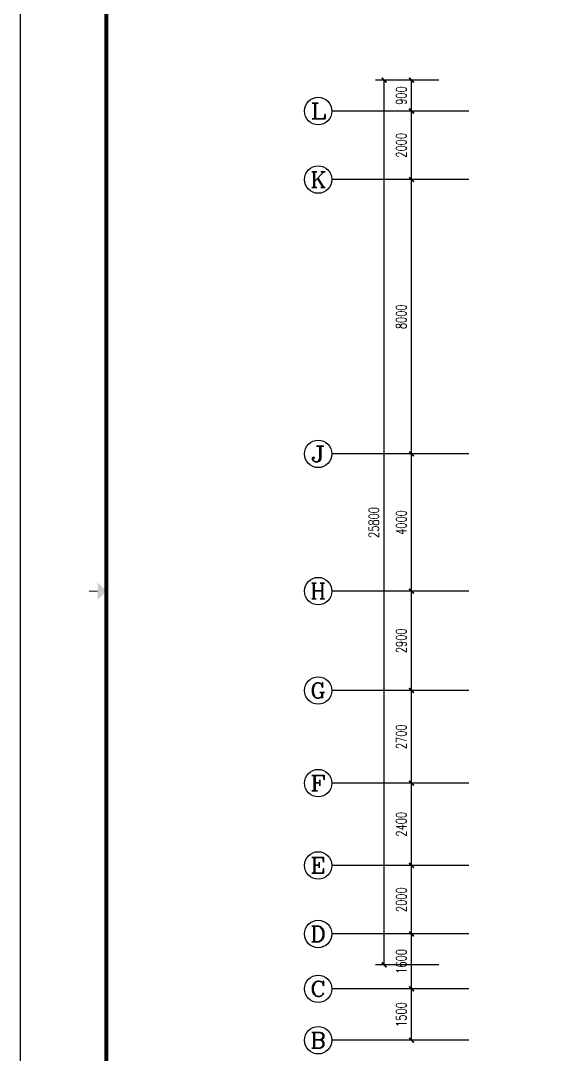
# Model space of a CAD drawing. Extents: x 190999 to 834799, y -200814 to 215286.
# Drawn here: x 428799 to 444499, y -67874 to -37728 of the extents above; entities that cross this region are included whole.
import ezdxf
from ezdxf.enums import TextEntityAlignment as Align

# ---------------------------------------------------------------- set-up
doc = ezdxf.new("R2010")
doc.units = 0
doc.header["$LTSCALE"] = 1000
doc.header["$MEASUREMENT"] = 0
for name, color, linetype in [('AXIS', 3, 'Continuous'), ('AXIS_TEXT', 7, 'Continuous'), ('图框', 189, 'Continuous')]:
    doc.layers.add(name, color=color, linetype=linetype)
doc.styles.add('_TCH_AXIS', font='COMPLEX', dxfattribs={"bigfont": 'GBCBIG'})
doc.styles.add('COMPLEX', font='COMPLEX')
doc.styles.add('DIM_FONT', font='SIMPLEX', dxfattribs={"width": 0.7, "bigfont": 'GBCBIG'})
doc.dimstyles.new('DIMN', dxfattribs={"dimtxt": 300, "dimasz": 100, "dimexe": 250, "dimexo": 300, "dimgap": 150, "dimtad": 1, "dimdec": 0, "dimzin": 0, "dimdsep": 46, "dimtxsty": 'DIM_FONT', "dimblk": 'ARCHTICK', "dimcen": 0.09, "dimclrt": 7, "dimazin": 2, "dimtfac": 1, "dimtdec": 0, "dimtix": 1, "dimtmove": 2, "dimatfit": 3, "dimfxl": 0, "dimtolj": 1, "dimtzin": 0, "dimarcsym": 0})

# ---------------------------------------------------------------- blocks, each defined once
blk = doc.blocks.new('TJAD_TK_A0')
at = {"layer": '图框'}
for p, q in [((973, -441.7), (973, 399.3)), ((2162, -441.7), (2162, 399.3))]:
    blk.add_line(p, q, dxfattribs=at)
at = {"layer": '图框', "const_width": 1.2}
blk.add_lwpolyline([(2152, -431.7), (2152, 389.3), (998, 389.3), (998, -431.7)], close=True, dxfattribs=at)
at = {"layer": '图框', "const_width": 0.3}
blk.add_lwpolyline([(995.5, -21.2), (993, -21.2)], dxfattribs=at)
at = {"layer": '图框'}
blk.add_solid([(995.5, -23.7), (995.5, -18.7), (998, -21.2)], dxfattribs=at)
blk = doc.blocks.new('_ArchTick')
at = {"const_width": 0.5}
blk.add_lwpolyline([(-0.7, -0.7), (0.7, 0.7)], dxfattribs=at)
blk = doc.blocks.new('*D1470')
at = {"layer": 'AXIS', "color": 0, "lineweight": -2}
for p, q in [((441006, -39464), (439962, -39464)), ((440212, -40364), (440212, -39464)), ((441006, -40364), (439962, -40364))]:
    blk.add_line(p, q, dxfattribs=at)
at = {"layer": 'Defpoints', "color": 0}
for p in [(440212, -39464), (441306, -39464), (441306, -40364)]:
    blk.add_point(p, dxfattribs=at)
at = {"layer": 'AXIS', "color": 0, "lineweight": -2, "xscale": 100, "yscale": 100, "zscale": 100}
for p, rotation in [((440212, -39464), 90), ((440212, -40364), 270)]:
    blk.add_blockref('_ArchTick', p, dxfattribs=dict(at, rotation=rotation))
at = {"layer": 'AXIS', "color": 7, "insert": (439912, -39914), "char_height": 300, "attachment_point": 5, "rotation": 90, "style": 'DIM_FONT'}
blk.add_mtext('\\A1;900', dxfattribs=at)
blk = doc.blocks.new('*D1471')
at = {"layer": 'AXIS', "color": 0, "lineweight": -2}
for p, q in [((441006, -40364), (439962, -40364)), ((440212, -42364), (440212, -40364)), ((441006, -42364), (439962, -42364))]:
    blk.add_line(p, q, dxfattribs=at)
at = {"layer": 'Defpoints', "color": 0}
for p in [(440212, -40364), (441306, -40364), (441306, -42364)]:
    blk.add_point(p, dxfattribs=at)
at = {"layer": 'AXIS', "color": 0, "lineweight": -2, "xscale": 100, "yscale": 100, "zscale": 100}
for p, rotation in [((440212, -40364), 90), ((440212, -42364), 270)]:
    blk.add_blockref('_ArchTick', p, dxfattribs=dict(at, rotation=rotation))
at = {"layer": 'AXIS', "color": 7, "insert": (439912, -41364), "char_height": 300, "attachment_point": 5, "rotation": 90, "style": 'DIM_FONT'}
blk.add_mtext('\\A1;2000', dxfattribs=at)
blk = doc.blocks.new('*D1472')
at = {"layer": 'AXIS', "color": 0, "lineweight": -2}
for p, q in [((441006, -42364), (439962, -42364)), ((440212, -50364), (440212, -42364)), ((441006, -50364), (439962, -50364))]:
    blk.add_line(p, q, dxfattribs=at)
at = {"layer": 'Defpoints', "color": 0}
for p in [(440212, -42364), (441306, -42364), (441306, -50364)]:
    blk.add_point(p, dxfattribs=at)
at = {"layer": 'AXIS', "color": 0, "lineweight": -2, "xscale": 100, "yscale": 100, "zscale": 100}
for p, rotation in [((440212, -42364), 90), ((440212, -50364), 270)]:
    blk.add_blockref('_ArchTick', p, dxfattribs=dict(at, rotation=rotation))
at = {"layer": 'AXIS', "color": 7, "insert": (439912, -46364), "char_height": 300, "attachment_point": 5, "rotation": 90, "style": 'DIM_FONT'}
blk.add_mtext('\\A1;8000', dxfattribs=at)
blk = doc.blocks.new('*D1473')
at = {"layer": 'AXIS', "color": 0, "lineweight": -2}
for p, q in [((441006, -50364), (439962, -50364)), ((440212, -54364), (440212, -50364)), ((441006, -54364), (439962, -54364))]:
    blk.add_line(p, q, dxfattribs=at)
at = {"layer": 'Defpoints', "color": 0}
for p in [(440212, -50364), (441306, -50364), (441306, -54364)]:
    blk.add_point(p, dxfattribs=at)
at = {"layer": 'AXIS', "color": 0, "lineweight": -2, "xscale": 100, "yscale": 100, "zscale": 100}
for p, rotation in [((440212, -50364), 90), ((440212, -54364), 270)]:
    blk.add_blockref('_ArchTick', p, dxfattribs=dict(at, rotation=rotation))
at = {"layer": 'AXIS', "color": 7, "insert": (439912, -52364), "char_height": 300, "attachment_point": 5, "rotation": 90, "style": 'DIM_FONT'}
blk.add_mtext('\\A1;4000', dxfattribs=at)
blk = doc.blocks.new('*D1474')
at = {"layer": 'AXIS', "color": 0, "lineweight": -2}
for p, q in [((441006, -54364), (439962, -54364)), ((440212, -57264), (440212, -54364)), ((441006, -57264), (439962, -57264))]:
    blk.add_line(p, q, dxfattribs=at)
at = {"layer": 'Defpoints', "color": 0}
for p in [(440212, -54364), (441306, -54364), (441306, -57264)]:
    blk.add_point(p, dxfattribs=at)
at = {"layer": 'AXIS', "color": 0, "lineweight": -2, "xscale": 100, "yscale": 100, "zscale": 100}
for p, rotation in [((440212, -54364), 90), ((440212, -57264), 270)]:
    blk.add_blockref('_ArchTick', p, dxfattribs=dict(at, rotation=rotation))
at = {"layer": 'AXIS', "color": 7, "insert": (439912, -55814), "char_height": 300, "attachment_point": 5, "rotation": 90, "style": 'DIM_FONT'}
blk.add_mtext('\\A1;2900', dxfattribs=at)
blk = doc.blocks.new('*D1475')
at = {"layer": 'AXIS', "color": 0, "lineweight": -2}
for p, q in [((441006, -57264), (439962, -57264)), ((440212, -59964), (440212, -57264)), ((441006, -59964), (439962, -59964))]:
    blk.add_line(p, q, dxfattribs=at)
at = {"layer": 'Defpoints', "color": 0}
for p in [(440212, -57264), (441306, -57264), (441306, -59964)]:
    blk.add_point(p, dxfattribs=at)
at = {"layer": 'AXIS', "color": 0, "lineweight": -2, "xscale": 100, "yscale": 100, "zscale": 100}
for p, rotation in [((440212, -57264), 90), ((440212, -59964), 270)]:
    blk.add_blockref('_ArchTick', p, dxfattribs=dict(at, rotation=rotation))
at = {"layer": 'AXIS', "color": 7, "insert": (439912, -58614), "char_height": 300, "attachment_point": 5, "rotation": 90, "style": 'DIM_FONT'}
blk.add_mtext('\\A1;2700', dxfattribs=at)
blk = doc.blocks.new('*D1476')
at = {"layer": 'AXIS', "color": 0, "lineweight": -2}
for p, q in [((441006, -59964), (439962, -59964)), ((440212, -62364), (440212, -59964)), ((441006, -62364), (439962, -62364))]:
    blk.add_line(p, q, dxfattribs=at)
at = {"layer": 'Defpoints', "color": 0}
for p in [(440212, -59964), (441306, -59964), (441306, -62364)]:
    blk.add_point(p, dxfattribs=at)
at = {"layer": 'AXIS', "color": 0, "lineweight": -2, "xscale": 100, "yscale": 100, "zscale": 100}
for p, rotation in [((440212, -59964), 90), ((440212, -62364), 270)]:
    blk.add_blockref('_ArchTick', p, dxfattribs=dict(at, rotation=rotation))
at = {"layer": 'AXIS', "color": 7, "insert": (439912, -61164), "char_height": 300, "attachment_point": 5, "rotation": 90, "style": 'DIM_FONT'}
blk.add_mtext('\\A1;2400', dxfattribs=at)
blk = doc.blocks.new('*D1477')
at = {"layer": 'AXIS', "color": 0, "lineweight": -2}
for p, q in [((441006, -62364), (439962, -62364)), ((440212, -64364), (440212, -62364)), ((441006, -64364), (439962, -64364))]:
    blk.add_line(p, q, dxfattribs=at)
at = {"layer": 'Defpoints', "color": 0}
for p in [(440212, -62364), (441306, -62364), (441306, -64364)]:
    blk.add_point(p, dxfattribs=at)
at = {"layer": 'AXIS', "color": 0, "lineweight": -2, "xscale": 100, "yscale": 100, "zscale": 100}
for p, rotation in [((440212, -62364), 90), ((440212, -64364), 270)]:
    blk.add_blockref('_ArchTick', p, dxfattribs=dict(at, rotation=rotation))
at = {"layer": 'AXIS', "color": 7, "insert": (439912, -63364), "char_height": 300, "attachment_point": 5, "rotation": 90, "style": 'DIM_FONT'}
blk.add_mtext('\\A1;2000', dxfattribs=at)
blk = doc.blocks.new('*D1478')
at = {"layer": 'AXIS', "color": 0, "lineweight": -2}
for p, q in [((441006, -64364), (439962, -64364)), ((440212, -65964), (440212, -64364)), ((441006, -65964), (439962, -65964))]:
    blk.add_line(p, q, dxfattribs=at)
at = {"layer": 'Defpoints', "color": 0}
for p in [(440212, -64364), (441306, -64364), (441306, -65964)]:
    blk.add_point(p, dxfattribs=at)
at = {"layer": 'AXIS', "color": 0, "lineweight": -2, "xscale": 100, "yscale": 100, "zscale": 100}
for p, rotation in [((440212, -64364), 90), ((440212, -65964), 270)]:
    blk.add_blockref('_ArchTick', p, dxfattribs=dict(at, rotation=rotation))
at = {"layer": 'AXIS', "color": 7, "insert": (439912, -65164), "char_height": 300, "attachment_point": 5, "rotation": 90, "style": 'DIM_FONT'}
blk.add_mtext('\\A1;1600', dxfattribs=at)
blk = doc.blocks.new('*D1479')
at = {"layer": 'AXIS', "color": 0, "lineweight": -2}
for p, q in [((441006, -65964), (439962, -65964)), ((440212, -67464), (440212, -65964)), ((441006, -67464), (439962, -67464))]:
    blk.add_line(p, q, dxfattribs=at)
at = {"layer": 'Defpoints', "color": 0}
for p in [(440212, -65964), (441306, -65964), (441306, -67464)]:
    blk.add_point(p, dxfattribs=at)
at = {"layer": 'AXIS', "color": 0, "lineweight": -2, "xscale": 100, "yscale": 100, "zscale": 100}
for p, rotation in [((440212, -65964), 90), ((440212, -67464), 270)]:
    blk.add_blockref('_ArchTick', p, dxfattribs=dict(at, rotation=rotation))
at = {"layer": 'AXIS', "color": 7, "insert": (439912, -66714), "char_height": 300, "attachment_point": 5, "rotation": 90, "style": 'DIM_FONT'}
blk.add_mtext('\\A1;1500', dxfattribs=at)
blk = doc.blocks.new('*D1480')
at = {"layer": 'AXIS', "color": 0, "lineweight": -2}
for p, q in [((441006, -39464), (439162, -39464)), ((439412, -65264), (439412, -39464)), ((441006, -65264), (439162, -65264))]:
    blk.add_line(p, q, dxfattribs=at)
at = {"layer": 'Defpoints', "color": 0}
for p in [(439412, -39464), (441306, -39464), (441306, -65264)]:
    blk.add_point(p, dxfattribs=at)
at = {"layer": 'AXIS', "color": 0, "lineweight": -2, "xscale": 100, "yscale": 100, "zscale": 100}
for p, rotation in [((439412, -39464), 90), ((439412, -65264), 270)]:
    blk.add_blockref('_ArchTick', p, dxfattribs=dict(at, rotation=rotation))
at = {"layer": 'AXIS', "color": 7, "insert": (439112, -52364), "char_height": 300, "attachment_point": 5, "rotation": 90, "style": 'DIM_FONT'}
blk.add_mtext('\\A1;25800', dxfattribs=at)
blk = doc.blocks.new('_AXISO')
blk.add_circle((0, 0), 0.5)
at = {"layer": 'AXIS_TEXT', "style": 'COMPLEX', "width": 1.041667}
blk.add_attdef('A', text='', height=0.56, dxfattribs=at).set_placement((-0.25, -0.28), (0.25, -0.28), align=Align.FIT)

msp = doc.modelspace()

# ---------------------------------------------------------------- linework, layer by layer
at = {"layer": 'AXIS'}
for p, q in [((441884.6, -40363.5), (437884.6, -40363.5)), ((441884.6, -42363.5), (437884.6, -42363.5)), ((441884.6, -50363.5), (437884.6, -50363.5)), ((441884.6, -54363.5), (437884.6, -54363.5)), ((441884.6, -57263.5), (437884.6, -57263.5)), ((441884.6, -59963.5), (437884.6, -59963.5)), ((441884.6, -62363.5), (437884.6, -62363.5)), ((441884.6, -64363.5), (437884.6, -64363.5)), ((441884.6, -65963.5), (437884.6, -65963.5)), ((441884.6, -67463.5), (437884.6, -67463.5))]:
    msp.add_line(p, q, dxfattribs=at)

# ---------------------------------------------------------------- block references
ref = msp.add_blockref('_AXISO', (437484.6, -40363.5), dxfattribs=dict(at, xscale=800, yscale=800, zscale=800))
ref.add_attrib('A', 'L', dxfattribs={"layer": 'AXIS_TEXT', "height": 452.5, "style": '_TCH_AXIS', "width": 1.4}).set_placement((437258.3, -40589.8), (437710.9, -40589.8), align=Align.FIT)
ref = msp.add_blockref('_AXISO', (437484.6, -42363.5), dxfattribs=dict(at, xscale=800, yscale=800, zscale=800))
ref.add_attrib('A', 'K', dxfattribs={"layer": 'AXIS_TEXT', "height": 452.5, "style": '_TCH_AXIS', "width": 1.105263}).set_placement((437258.3, -42589.8), (437710.9, -42589.8), align=Align.FIT)
ref = msp.add_blockref('_AXISO', (437484.6, -50363.5), dxfattribs=dict(at, xscale=800, yscale=800, zscale=800))
ref.add_attrib('A', 'J', dxfattribs={"layer": 'AXIS_TEXT', "height": 452.5, "style": '_TCH_AXIS', "width": 1.909091}).set_placement((437258.3, -50589.8), (437710.9, -50589.8), align=Align.FIT)
ref = msp.add_blockref('_AXISO', (437484.6, -54363.5), dxfattribs=dict(at, xscale=800, yscale=800, zscale=800))
ref.add_attrib('A', 'H', dxfattribs={"layer": 'AXIS_TEXT', "height": 452.5, "style": '_TCH_AXIS', "width": 1.05}).set_placement((437258.3, -54589.8), (437710.9, -54589.8), align=Align.FIT)
ref = msp.add_blockref('_AXISO', (437484.6, -57263.5), dxfattribs=dict(at, xscale=800, yscale=800, zscale=800))
ref.add_attrib('A', 'G', dxfattribs={"layer": 'AXIS_TEXT', "height": 452.5, "style": '_TCH_AXIS', "width": 1.166667}).set_placement((437258.3, -57489.8), (437710.9, -57489.8), align=Align.FIT)
ref = msp.add_blockref('_AXISO', (437484.6, -59963.5), dxfattribs=dict(at, xscale=800, yscale=800, zscale=800))
ref.add_attrib('A', 'F', dxfattribs={"layer": 'AXIS_TEXT', "height": 452.5, "style": '_TCH_AXIS', "width": 1.3125}).set_placement((437258.3, -60189.8), (437710.9, -60189.8), align=Align.FIT)
ref = msp.add_blockref('_AXISO', (437484.6, -62363.5), dxfattribs=dict(at, xscale=800, yscale=800, zscale=800))
ref.add_attrib('A', 'E', dxfattribs={"layer": 'AXIS_TEXT', "height": 452.5, "style": '_TCH_AXIS', "width": 1.3125}).set_placement((437258.3, -62589.8), (437710.9, -62589.8), align=Align.FIT)
ref = msp.add_blockref('_AXISO', (437484.6, -64363.5), dxfattribs=dict(at, xscale=800, yscale=800, zscale=800))
ref.add_attrib('A', 'D', dxfattribs={"layer": 'AXIS_TEXT', "height": 452.5, "style": '_TCH_AXIS', "width": 1.235294}).set_placement((437258.3, -64589.8), (437710.9, -64589.8), align=Align.FIT)
ref = msp.add_blockref('_AXISO', (437484.6, -65963.5), dxfattribs=dict(at, xscale=800, yscale=800, zscale=800))
ref.add_attrib('A', 'C', dxfattribs={"layer": 'AXIS_TEXT', "height": 452.5, "style": '_TCH_AXIS', "width": 1.4}).set_placement((437258.3, -66189.8), (437710.9, -66189.8), align=Align.FIT)
ref = msp.add_blockref('_AXISO', (437484.6, -67463.5), dxfattribs=dict(at, xscale=800, yscale=800, zscale=800))
ref.add_attrib('A', 'B', dxfattribs={"layer": 'AXIS_TEXT', "height": 452.5, "style": '_TCH_AXIS', "width": 1.235294}).set_placement((437258.3, -67689.8), (437710.9, -67689.8), align=Align.FIT)
at = {"layer": '图框', "xscale": 100, "yscale": 100, "zscale": 100}
for p in [(212598.6, -52243.2), (331498.6, -52243.2)]:
    msp.add_blockref('TJAD_TK_A0', p, dxfattribs=at)

# ---------------------------------------------------------------- dimensions: what is measured, and where the dimension line sits
at = {"layer": 'AXIS'}
for p1, p2, distance, picture, middle in [((441306.1, -65263.5), (441306.1, -39463.5), 1894.4, '*D1480', (439111.6, -52363.5)), ((441306.1, -40363.5), (441306.1, -39463.5), 1094.4, '*D1470', (439911.6, -39913.5)), ((441306.1, -42363.5), (441306.1, -40363.5), 1094.4, '*D1471', (439911.6, -41363.5)), ((441306.1, -50363.5), (441306.1, -42363.5), 1094.4, '*D1472', (439911.6, -46363.5)), ((441306.1, -54363.5), (441306.1, -50363.5), 1094.4, '*D1473', (439911.6, -52363.5)), ((441306.1, -57263.5), (441306.1, -54363.5), 1094.4, '*D1474', (439911.6, -55813.5)), ((441306.1, -59963.5), (441306.1, -57263.5), 1094.4, '*D1475', (439911.6, -58613.5)), ((441306.1, -62363.5), (441306.1, -59963.5), 1094.4, '*D1476', (439911.6, -61163.5)), ((441306.1, -64363.5), (441306.1, -62363.5), 1094.4, '*D1477', (439911.6, -63363.5)), ((441306.1, -65963.5), (441306.1, -64363.5), 1094.4, '*D1478', (439911.6, -65163.5)), ((441306.1, -67463.5), (441306.1, -65963.5), 1094.4, '*D1479', (439911.6, -66713.5))]:
    dim = msp.add_aligned_dim(p1=p1, p2=p2, distance=distance, dimstyle='DIMN', dxfattribs=at)
    dim.commit()
    dim.dimension.update_dxf_attribs({"geometry": picture, "text_midpoint": middle})

doc.saveas('drawing.dxf')
